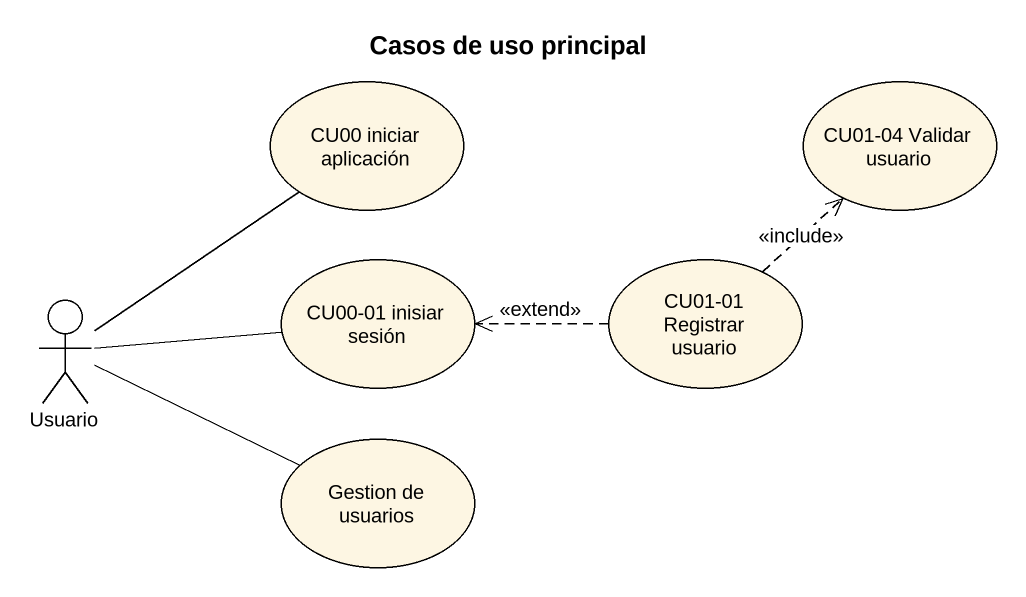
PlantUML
@startuml
title Casos de uso principal
usecase "CU00 iniciar aplicación" as CU00_iniciar_aplicación
usecase "CU01-04 Validar usuario" as CU01_04_Validar_usuario
usecase "CU00-01 inisiar sesión" as CU00_01_inisiar_sesión
usecase "CU01-01 Registrar usuario" as CU01_01_Registrar_usuario
actor Usuario
usecase "Gestion de usuarios" as Gestion_de_usuarios
CU01_01_Registrar_usuario .up.> CU01_04_Validar_usuario : <<include>>
CU01_01_Registrar_usuario .left.> CU00_01_inisiar_sesión : <<extend>>
Usuario -up- CU00_iniciar_aplicación
Usuario -right- CU00_01_inisiar_sesión
Usuario -right- Gestion_de_usuarios
@enduml
